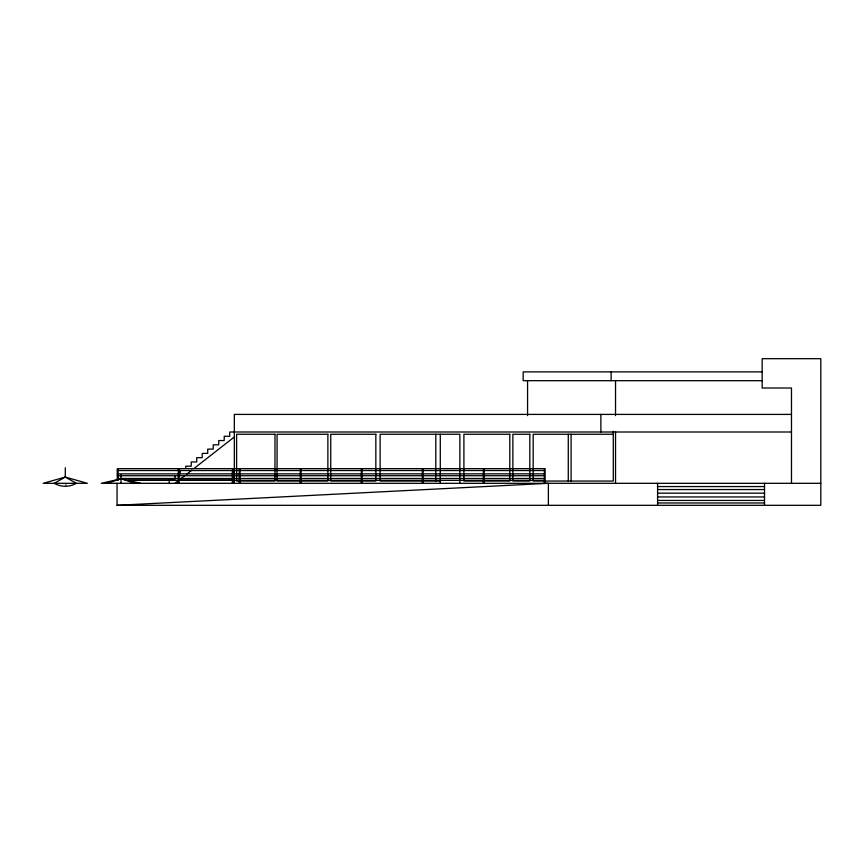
<?xml version="1.0" encoding="UTF-8"?>
<svg xmlns="http://www.w3.org/2000/svg" width="864" height="864" viewBox="0 0 864 864"><rect width="100%" height="100%" fill="white"/><g stroke="black" fill="none" stroke-linecap="round" stroke-linejoin="round"><path stroke-width="1.3" d="M120.992 483.311L121.036 474.746M65.945 484.823L65.988 485.093M175.036 483.311L184.529 475.891M186.646 474.239L191.927 470.113M194.033 468.461L234.155 437.098M65.286 477.068L54.248 483.311A22.01 22.01 0 0 0 76.334 483.311L65.286 477.068L43.2 483.311L87.383 483.311L65.286 477.068L65.286 467.737M107.039 483.311L121.036 478.775L140.724 483.311M117.05 483.311L117.05 505.31L548.381 483.311L548.381 505.31M762.156 371.887L523.174 371.887L523.174 380.689L762.156 380.689M791.478 414.407L234.338 414.407L234.338 483.311M234.112 432L229.716 432L229.716 436.277L224.219 436.277L224.219 440.554L218.722 440.554L218.722 444.83L213.214 444.83L213.214 449.107L207.716 449.107L207.716 453.384L202.219 453.384L202.219 457.661L196.722 457.661L196.722 461.938L191.225 461.938L191.225 466.214L185.728 466.214L185.728 468.353M234.338 432L791.478 432M613.278 434.257L533.174 434.257L533.174 481.054L613.278 481.054L613.278 431.33M117.299 470.372L118.033 470.372M118.033 470.534L544.374 470.534M117.299 473.872L544.374 473.85M117.299 475.589L118.033 475.589M118.033 475.718L544.374 475.718M118.033 478.483L544.374 478.483M117.299 478.526L118.033 478.526M169.236 479.034L175.036 479.034L175.036 475.826M128.79 480.146L169.128 480.146M178.535 480.146L232.33 480.146M126.122 480.362L544.374 480.362M440.284 481.054L380.128 481.054L380.128 434.257L459.864 434.257L459.864 483.311M820.8 483.311L101.25 483.311L121.036 478.775L134.946 483.311M657.58 486.562L764.521 486.562M657.58 489.553L764.521 489.553M657.58 493.171L764.521 493.171M657.58 496.951L764.521 496.951M657.58 500.44L764.521 500.44M657.58 502.978L764.521 502.978M117.05 505.31L820.8 505.31L820.8 358.69L762.156 358.69L762.156 388.012L791.478 388.012L791.478 483.311M764.521 483.311L764.521 505.31M657.58 483.311L657.58 505.31M615.535 380.689L615.535 415.627M615.535 431.719L615.535 483.311M611.14 371.887L611.14 380.689M600.88 414.407L600.88 432M571.093 434.257L571.093 481.054M568.274 434.257L568.274 481.054M545.108 483.311L545.108 468.655L117.299 468.655L117.299 480.254M544.374 468.655L544.374 483.311M527.569 380.689L527.569 415.627M484.099 468.655L484.099 483.311M483.365 468.655L483.365 483.311M440.284 434.257L440.284 483.311M435.812 434.257L435.812 481.054M423.079 468.655L423.079 483.311M422.356 468.655L422.356 483.311M362.07 468.655L362.07 483.311M361.336 468.655L361.336 483.311M301.061 468.655L301.061 483.311M300.326 468.655L300.326 483.311M240.052 468.655L240.052 483.311M239.317 468.655L239.317 483.311M233.053 469.984L233.053 483.311M232.33 469.984L232.33 483.311M180.23 470.491L180.23 473.699M179.042 468.655L179.042 483.311M178.308 468.655L178.308 483.311M169.236 480.103L169.236 483.311M118.033 468.655L118.033 480.362M274.979 434.257L236.606 434.257L236.606 481.054L274.979 481.054L274.979 434.257M327.877 434.257L277.063 434.257L277.063 481.054L327.877 481.054L327.877 434.257M375.84 434.257L330.739 434.257L330.739 481.054L375.84 481.054L375.84 434.257M509.803 434.257L463.903 434.257L463.903 481.054L509.803 481.054L509.803 434.257M529.826 434.257L512.87 434.257L512.87 481.054L529.826 481.054L529.826 434.257"/></g></svg>
